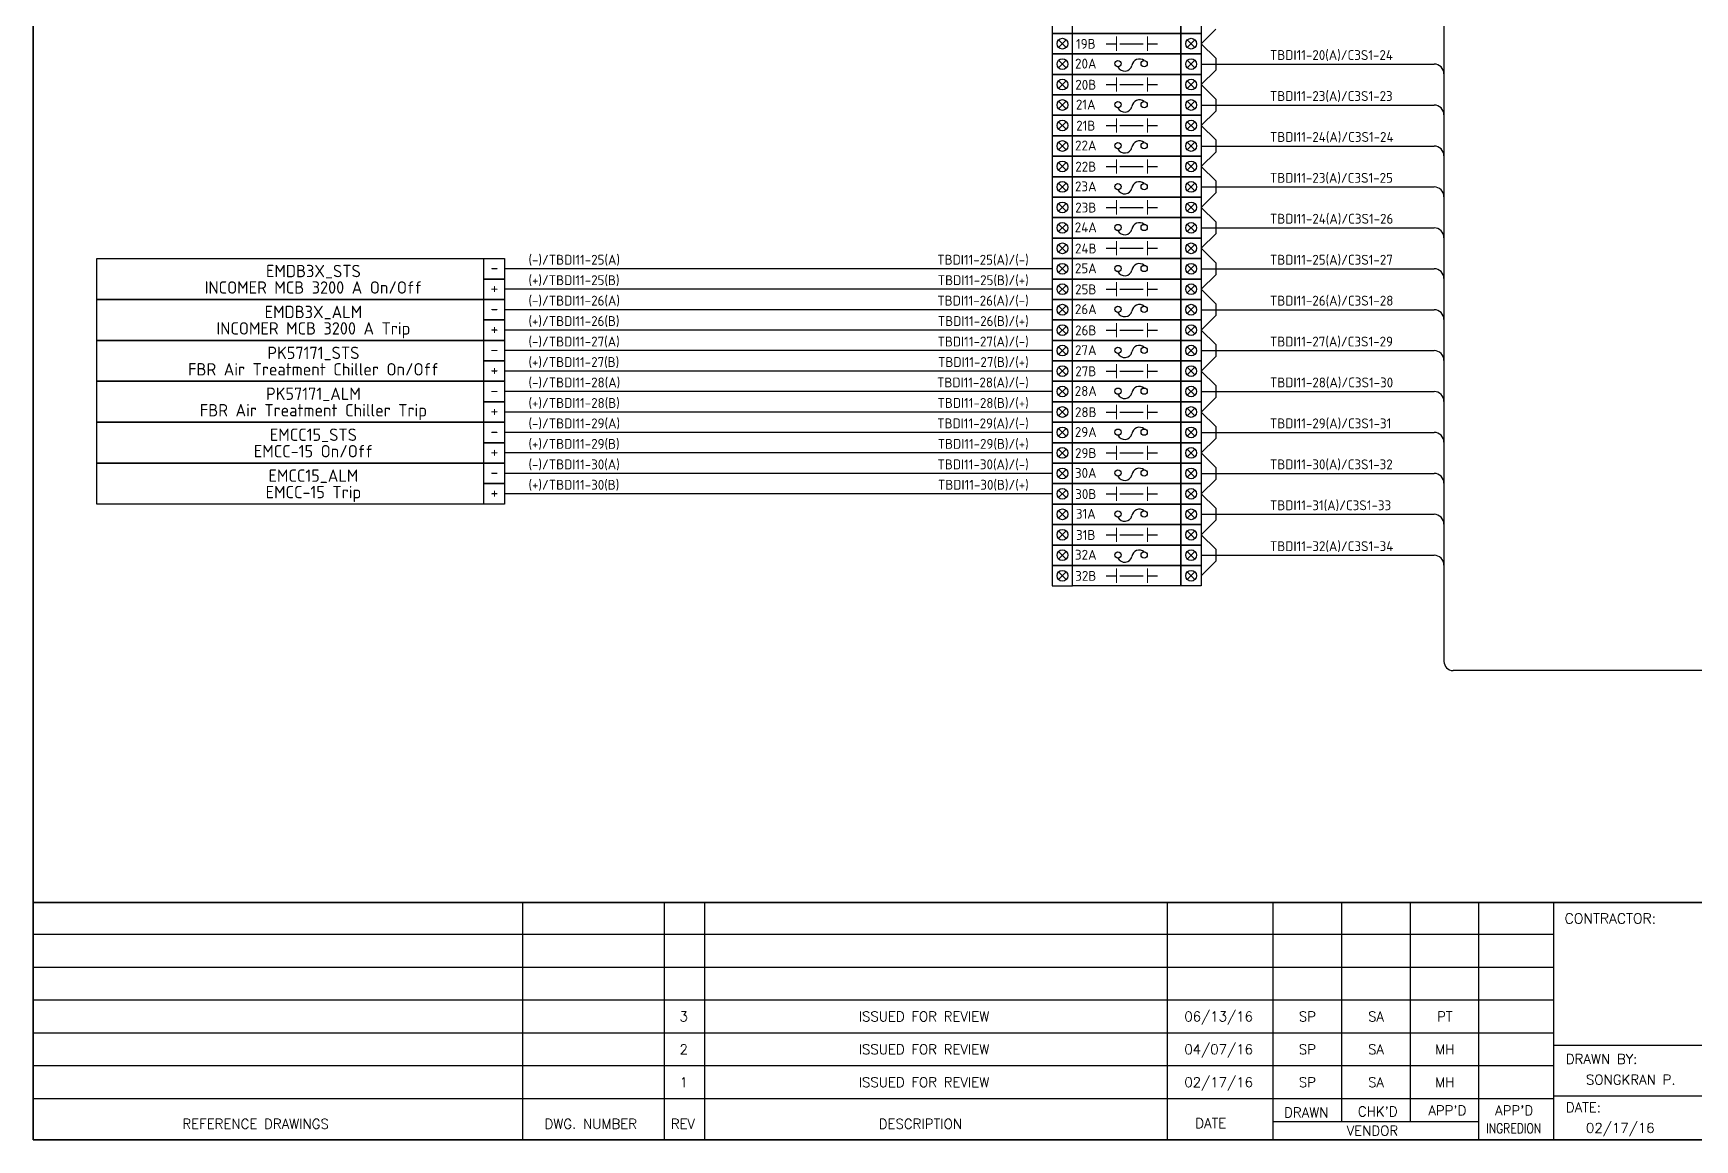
# Model space of a CAD drawing. Header units: inches. Extents: x 579627 to 667544, y 458630 to 507164.
# Drawn here: x 614871 to 616891, y 489908 to 491252 of the extents above; entities that cross this region are included whole.
import ezdxf
from ezdxf.enums import TextEntityAlignment as Align

# ---------------------------------------------------------------- set-up
doc = ezdxf.new("R2010")
doc.units = ezdxf.units.IN
doc.header["$MEASUREMENT"] = 0
for name, color, linetype in [('GT_1', 9, 'Continuous'), ('HELPPOINT', 7, 'Continuous'), ('MEMBER', 7, 'Continuous'), ('power', 7, 'Continuous')]:
    doc.layers.add(name, color=color, linetype=linetype)
doc.styles.add('HTX11', font='O8111901')
doc.styles.add('ISO3098B', font='ISO3098B.shx')
doc.styles.add('ROMANS', font='romans.shx', dxfattribs={"width": 0.85, "height": 25})

# ---------------------------------------------------------------- blocks, each defined once
blk = doc.blocks.new('TPA')
at = {"layer": 'GT_1', "color": 4, "flags": 128}
for points in [[(563383.4, 501946.4), (563383.4, 502273.8)], [(563578.8, 501946.4), (563578.8, 502273.8)], [(563634.6, 501946.4), (563634.6, 502273.8)], [(564274, 501946.4), (564274, 502273.8)], [(564419.8, 501946.4), (564419.8, 502273.8)], [(564514.7, 501971.1), (564514.7, 502273.8)], [(564609.7, 501971.2), (564609.7, 502273.8)], [(564704.3, 501946.4), (564704.3, 502273.8)], [(564807.7, 501946.4), (564807.7, 502273.8)], [(564807.7, 502229.7), (562706.8, 502229.7)], [(564807.7, 502184.4), (562706.8, 502184.4)], [(564807.7, 502139.1), (562706.8, 502139.1)], [(564807.7, 502093.7), (562706.8, 502093.7)], [(565702.1, 502076.3), (564807.7, 502076.3)], [(564807.7, 502048.3), (562706.8, 502048.3)], [(564807.6, 502003), (562706.8, 502003)], [(565702.1, 502006.4), (564807.7, 502006.4)], [(564704.3, 501971.1), (564419.8, 501971.1)]]:
    blk.add_lwpolyline(points, dxfattribs=at)
at = {"layer": 'HELPPOINT', "color": 4, "lineweight": 35}
for p, q in [((562706.8, 501946.4), (562706.8, 505019.3)), ((562706.8, 501946.4), (562706.8, 505019.3)), ((567131, 501946.4), (562706.8, 501946.4)), ((567131, 501946.4), (562706.8, 501946.4))]:
    blk.add_line(p, q, dxfattribs=at)
at = {"layer": 'MEMBER', "color": 4, "lineweight": 35}
blk.add_line((562706.8, 502273.8), (567131, 502273.8), dxfattribs=at)
blk.add_line((562706.8, 502273.8), (567131, 502273.8), dxfattribs=at)
at = {"style": 'HTX11'}
for tag, p in [('A', (566704.3, 502037.1)), ('B', (567038.2, 501963.3))]:
    blk.add_attdef(tag, text='', height=16.8, dxfattribs=at).set_placement(p, align=Align.MIDDLE_CENTER)
at = {"layer": 'MEMBER', "color": 4, "ltscale": 0.8, "style": 'ROMANS'}
for s, height, p in [('CONTRACTOR:', 14.035, (564822.6, 502244.9)), ('DRAWN BY:', 13.49, (564824.3, 502051.1)), ('SONGKRAN P.', 13.495, (564852.1, 502022.7)), ('DRAWN', 13.49, (564435, 501977.3)), ("CHK'D", 13.49, (564537, 501978.7)), ("APP'D", 13.49, (564634.3, 501980.1)), ("APP'D", 13.49, (564726.6, 501980.1)), ('DATE:', 13.49, (564824.3, 501984.5)), ('REFERENCE DRAWINGS', 13.495, (562912.9, 501961.6)), ('DWG. NUMBER', 13.495, (563413.2, 501961.6)), ('REV', 13.49, (563587.7, 501961.6)), ('DESCRIPTION', 13.495, (563875, 501961.6)), ('DATE', 13.49, (564312.3, 501962.5)), ('VENDOR', 13.49, (564521.5, 501952.2)), ('02/17/16', 13.49, (564852.1, 501956))]:
    blk.add_text(s, height=height, dxfattribs=at).set_placement(p)
for s, height, p in [('3', 13.5, (563605.6, 502116.6)), ('ISSUED FOR REVIEW', 13.495, (563937.5, 502116.6)), ('06/13/16', 13.49, (564344.6, 502116.6)), ('SP', 13.49, (564467.2, 502116.6)), ('SA', 13.49, (564562.1, 502116.6)), ('PT', 13.49, (564657, 502116.6)), ('2', 13.5, (563605.6, 502071.2)), ('ISSUED FOR REVIEW', 13.495, (563937.5, 502071.2)), ('04/07/16', 13.49, (564344.6, 502071.2)), ('SP', 13.49, (564467.2, 502071.2)), ('SA', 13.49, (564562.1, 502071.2)), ('MH', 13.49, (564657, 502071.2)), ('1', 13.5, (563605.6, 502025.8)), ('ISSUED FOR REVIEW', 13.495, (563937.5, 502025.8)), ('02/17/16', 13.49, (564344.6, 502025.8)), ('SP', 13.49, (564467.2, 502025.8)), ('SA', 13.49, (564562.1, 502025.8)), ('MH', 13.49, (564657, 502025.8))]:
    blk.add_text(s, height=height, dxfattribs=at).set_placement(p, align=Align.MIDDLE_CENTER)
at = {"layer": 'MEMBER', "color": 4, "ltscale": 0.8, "style": 'ROMANS', "width": 0.8}
blk.add_text('INGREDION', height=13.49, dxfattribs=at).set_placement((564714.3, 501955.4))

msp = doc.modelspace()

# ---------------------------------------------------------------- linework, layer by layer
at = {"color": 4}
for p, q in [((616586, 492147.2), (616586, 490488.8)), ((616291, 491214.5), (616574, 491214.5)), ((616291, 491164.8), (616574, 491164.8)), ((616291, 491115), (616574, 491115)), ((616291, 491065.3), (616574, 491065.3)), ((616291, 491015.6), (616574, 491015.6)), ((616109.7, 490965.9), (615443.6, 490965.9)), ((616291, 490965.9), (616574, 490965.9)), ((616109.7, 490916.1), (615443.6, 490916.1)), ((616291, 490916.1), (616574, 490916.1)), ((616109.7, 490866.4), (615443.6, 490866.4)), ((616291, 490866.4), (616574, 490866.4)), ((616109.7, 490816.7), (615443.6, 490816.7)), ((616291, 490816.7), (616574, 490816.7)), ((616109.7, 490767), (615443.6, 490767)), ((616291, 490767), (616574, 490767)), ((616109.7, 490717.2), (615443.6, 490717.2)), ((616291, 490717.2), (616574, 490717.2)), ((616291, 490667.5), (616574, 490667.5)), ((616291, 490617.8), (616574, 490617.8)), ((618532, 490477.7), (616597.1, 490477.7))]:
    msp.add_line(p, q, dxfattribs=at)
at = {"color": 1}
for p, q in [((616291, 491239.3), (616308.6, 491256.9)), ((616291, 491239.3), (616308.6, 491221.8)), ((616126.7, 491219.1), (616117.5, 491209.8)), ((616117.5, 491219.1), (616126.7, 491209.8)), ((616273.9, 491219.1), (616283.2, 491209.8)), ((616283.2, 491219.1), (616273.9, 491209.8)), ((616308.6, 491221.8), (616308.6, 491207.2)), ((616291, 491189.6), (616308.6, 491207.2)), ((616291, 491189.6), (616308.6, 491172)), ((616126.7, 491169.4), (616117.5, 491160.1)), ((616117.5, 491169.4), (616126.7, 491160.1)), ((616273.9, 491169.4), (616283.2, 491160.1)), ((616283.2, 491169.4), (616273.9, 491160.1)), ((616291, 491139.9), (616308.6, 491157.5)), ((616308.6, 491172), (616308.6, 491157.5)), ((616291, 491139.9), (616308.6, 491122.3)), ((616126.7, 491119.7), (616117.5, 491110.4)), ((616117.5, 491119.7), (616126.7, 491110.4)), ((616273.9, 491119.7), (616283.2, 491110.4)), ((616283.2, 491119.7), (616273.9, 491110.4)), ((616308.6, 491122.3), (616308.6, 491107.7)), ((616291, 491090.2), (616308.6, 491107.7)), ((616291, 491090.2), (616308.6, 491072.6)), ((616126.7, 491069.9), (616117.5, 491060.7)), ((616117.5, 491069.9), (616126.7, 491060.7)), ((616273.9, 491069.9), (616283.2, 491060.7)), ((616283.2, 491069.9), (616273.9, 491060.7)), ((616291, 491040.4), (616308.6, 491058)), ((616308.6, 491072.6), (616308.6, 491058)), ((616291, 491040.4), (616308.6, 491022.9)), ((616126.7, 491020.2), (616117.5, 491011)), ((616117.5, 491020.2), (616126.7, 491011)), ((616273.9, 491020.2), (616283.2, 491011)), ((616283.2, 491020.2), (616273.9, 491011)), ((616308.6, 491022.9), (616308.6, 491008.3)), ((616291, 490990.7), (616308.6, 491008.3)), ((616291, 490990.7), (616308.6, 490973.1)), ((616308.6, 490973.1), (616308.6, 490958.6)), ((616126.7, 490970.5), (616117.5, 490961.2)), ((616117.5, 490970.5), (616126.7, 490961.2)), ((616273.9, 490970.5), (616283.2, 490961.2)), ((616283.2, 490970.5), (616273.9, 490961.2)), ((616291, 490941), (616308.6, 490958.6)), ((616291, 490941), (616308.6, 490923.4)), ((616126.7, 490920.8), (616117.5, 490911.5)), ((616117.5, 490920.8), (616126.7, 490911.5)), ((616273.9, 490920.8), (616283.2, 490911.5)), ((616283.2, 490920.8), (616273.9, 490911.5)), ((616308.6, 490923.4), (616308.6, 490908.9)), ((616291, 490891.3), (616308.6, 490908.9)), ((616291, 490891.3), (616308.6, 490873.7)), ((616308.6, 490873.7), (616308.6, 490859.1)), ((616126.7, 490871), (616117.5, 490861.8)), ((616117.5, 490871), (616126.7, 490861.8)), ((616273.9, 490871), (616283.2, 490861.8)), ((616283.2, 490871), (616273.9, 490861.8)), ((616291, 490841.5), (616308.6, 490859.1)), ((616291, 490841.5), (616308.6, 490824)), ((616126.7, 490821.3), (616117.5, 490812.1)), ((616117.5, 490821.3), (616126.7, 490812.1)), ((616273.9, 490821.3), (616283.2, 490812.1)), ((616283.2, 490821.3), (616273.9, 490812.1)), ((616308.6, 490824), (616308.6, 490809.4)), ((616291, 490791.8), (616308.6, 490809.4)), ((616291, 490791.8), (616308.6, 490774.2)), ((616126.7, 490771.6), (616117.5, 490762.3)), ((616117.5, 490771.6), (616126.7, 490762.3)), ((616273.9, 490771.6), (616283.2, 490762.3)), ((616283.2, 490771.6), (616273.9, 490762.3)), ((616308.6, 490774.2), (616308.6, 490759.7)), ((616291, 490742.1), (616308.6, 490759.7)), ((616291, 490742.1), (616308.6, 490724.5)), ((616126.7, 490721.9), (616117.5, 490712.6)), ((616117.5, 490721.9), (616126.7, 490712.6)), ((616273.9, 490721.9), (616283.2, 490712.6)), ((616283.2, 490721.9), (616273.9, 490712.6)), ((616291, 490692.4), (616308.6, 490710)), ((616308.6, 490724.5), (616308.6, 490710)), ((616291, 490692.4), (616308.6, 490674.8)), ((616126.7, 490672.1), (616117.5, 490662.9)), ((616117.5, 490672.1), (616126.7, 490662.9)), ((616273.9, 490672.1), (616283.2, 490662.9)), ((616283.2, 490672.1), (616273.9, 490662.9)), ((616308.6, 490674.8), (616308.6, 490660.2)), ((616291, 490642.7), (616308.6, 490660.2)), ((616308.6, 490660.2), (616308.6, 490660.2)), ((616291, 490642.7), (616308.6, 490625.1)), ((616126.7, 490622.4), (616117.5, 490613.2)), ((616117.5, 490622.4), (616126.7, 490613.2)), ((616273.9, 490622.4), (616283.2, 490613.2)), ((616283.2, 490622.4), (616273.9, 490613.2)), ((616291, 490592.9), (616308.6, 490610.5)), ((616308.6, 490625.1), (616308.6, 490610.5)), ((616308.6, 490610.5), (616308.6, 490610.5))]:
    msp.add_line(p, q, dxfattribs=at)
at = {"color": 0}
for p, q in [((616126.7, 491244), (616117.5, 491234.7)), ((616117.5, 491244), (616126.7, 491234.7)), ((616175.3, 491239.3), (616187.8, 491239.3)), ((616191.8, 491239.3), (616220.3, 491239.3)), ((616225.4, 491239.3), (616237.9, 491239.3)), ((616273.9, 491244), (616283.2, 491234.7)), ((616283.2, 491244), (616273.9, 491234.7)), ((616126.7, 491194.2), (616117.5, 491185)), ((616117.5, 491194.2), (616126.7, 491185)), ((616175.3, 491189.6), (616187.8, 491189.6)), ((616191.8, 491189.6), (616220.3, 491189.6)), ((616225.4, 491189.6), (616237.9, 491189.6)), ((616273.9, 491194.2), (616283.2, 491185)), ((616283.2, 491194.2), (616273.9, 491185)), ((616126.7, 491144.5), (616117.5, 491135.3)), ((616117.5, 491144.5), (616126.7, 491135.3)), ((616175.3, 491139.9), (616187.8, 491139.9)), ((616191.8, 491139.9), (616220.3, 491139.9)), ((616225.4, 491139.9), (616237.9, 491139.9)), ((616273.9, 491144.5), (616283.2, 491135.3)), ((616283.2, 491144.5), (616273.9, 491135.3)), ((616126.7, 491094.8), (616117.5, 491085.5)), ((616117.5, 491094.8), (616126.7, 491085.5)), ((616273.9, 491094.8), (616283.2, 491085.5)), ((616283.2, 491094.8), (616273.9, 491085.5)), ((616175.3, 491090.2), (616187.8, 491090.2)), ((616191.8, 491090.2), (616220.3, 491090.2)), ((616225.4, 491090.2), (616237.9, 491090.2)), ((616126.7, 491045.1), (616117.5, 491035.8)), ((616117.5, 491045.1), (616126.7, 491035.8)), ((616175.3, 491040.4), (616187.8, 491040.4)), ((616191.8, 491040.4), (616220.3, 491040.4)), ((616225.4, 491040.4), (616237.9, 491040.4)), ((616273.9, 491045.1), (616283.2, 491035.8)), ((616283.2, 491045.1), (616273.9, 491035.8)), ((616126.7, 490995.3), (616117.5, 490986.1)), ((616117.5, 490995.3), (616126.7, 490986.1)), ((616273.9, 490995.3), (616283.2, 490986.1)), ((616283.2, 490995.3), (616273.9, 490986.1)), ((616175.3, 490990.7), (616187.8, 490990.7)), ((616191.8, 490990.7), (616220.3, 490990.7)), ((616225.4, 490990.7), (616237.9, 490990.7)), ((616109.7, 490941), (615443.6, 490941)), ((616126.7, 490945.6), (616117.5, 490936.4)), ((616117.5, 490945.6), (616126.7, 490936.4)), ((616175.3, 490941), (616187.8, 490941)), ((616191.8, 490941), (616220.3, 490941)), ((616225.4, 490941), (616237.9, 490941)), ((616273.9, 490945.6), (616283.2, 490936.4)), ((616283.2, 490945.6), (616273.9, 490936.4)), ((616126.7, 490895.9), (616117.5, 490886.6)), ((616117.5, 490895.9), (616126.7, 490886.6)), ((616273.9, 490895.9), (616283.2, 490886.6)), ((616283.2, 490895.9), (616273.9, 490886.6)), ((616109.7, 490891.3), (615443.6, 490891.3)), ((616175.3, 490891.3), (616187.8, 490891.3)), ((616191.8, 490891.3), (616220.3, 490891.3)), ((616225.4, 490891.3), (616237.9, 490891.3)), ((616109.7, 490841.5), (615443.6, 490841.5)), ((616126.7, 490846.2), (616117.5, 490836.9)), ((616117.5, 490846.2), (616126.7, 490836.9)), ((616175.3, 490841.5), (616187.8, 490841.5)), ((616191.8, 490841.5), (616220.3, 490841.5)), ((616225.4, 490841.5), (616237.9, 490841.5)), ((616273.9, 490846.2), (616283.2, 490836.9)), ((616283.2, 490846.2), (616273.9, 490836.9)), ((616109.7, 490791.8), (615443.6, 490791.8)), ((616126.7, 490796.5), (616117.5, 490787.2)), ((616117.5, 490796.5), (616126.7, 490787.2)), ((616175.3, 490791.8), (616187.8, 490791.8)), ((616191.8, 490791.8), (616220.3, 490791.8)), ((616225.4, 490791.8), (616237.9, 490791.8)), ((616273.9, 490796.5), (616283.2, 490787.2)), ((616283.2, 490796.5), (616273.9, 490787.2)), ((616109.7, 490742.1), (615443.6, 490742.1)), ((616126.7, 490746.7), (616117.5, 490737.5)), ((616117.5, 490746.7), (616126.7, 490737.5)), ((616175.3, 490742.1), (616187.8, 490742.1)), ((616191.8, 490742.1), (616220.3, 490742.1)), ((616225.4, 490742.1), (616237.9, 490742.1)), ((616273.9, 490746.7), (616283.2, 490737.5)), ((616283.2, 490746.7), (616273.9, 490737.5)), ((616109.7, 490692.4), (615443.6, 490692.4)), ((616126.7, 490697), (616117.5, 490687.8)), ((616117.5, 490697), (616126.7, 490687.8)), ((616175.3, 490692.4), (616187.8, 490692.4)), ((616191.8, 490692.4), (616220.3, 490692.4)), ((616225.4, 490692.4), (616237.9, 490692.4)), ((616273.9, 490697), (616283.2, 490687.8)), ((616283.2, 490697), (616273.9, 490687.8)), ((616126.7, 490647.3), (616117.5, 490638)), ((616117.5, 490647.3), (616126.7, 490638)), ((616175.3, 490642.7), (616187.8, 490642.7)), ((616191.8, 490642.7), (616220.3, 490642.7)), ((616225.4, 490642.7), (616237.9, 490642.7)), ((616273.9, 490647.3), (616283.2, 490638)), ((616283.2, 490647.3), (616273.9, 490638)), ((616126.7, 490597.6), (616117.5, 490588.3)), ((616117.5, 490597.6), (616126.7, 490588.3)), ((616175.3, 490592.9), (616187.8, 490592.9)), ((616191.8, 490592.9), (616220.3, 490592.9)), ((616225.4, 490592.9), (616237.9, 490592.9)), ((616273.9, 490597.6), (616283.2, 490588.3)), ((616283.2, 490597.6), (616273.9, 490588.3))]:
    msp.add_line(p, q, dxfattribs=at)
at = {"color": 0, "lineweight": 9}
for p, q in [((616187.8, 491230.8), (616187.8, 491247.9)), ((616225.4, 491230.8), (616225.4, 491247.9)), ((616187.8, 491181.1), (616187.8, 491198.1)), ((616225.4, 491181.1), (616225.4, 491198.1)), ((616187.8, 491131.4), (616187.8, 491148.4)), ((616225.4, 491131.4), (616225.4, 491148.4)), ((616187.8, 491081.6), (616187.8, 491098.7)), ((616225.4, 491081.6), (616225.4, 491098.7)), ((616187.8, 491031.9), (616187.8, 491049)), ((616225.4, 491031.9), (616225.4, 491049)), ((616187.8, 490982.2), (616187.8, 490999.3)), ((616225.4, 490982.2), (616225.4, 490999.3)), ((616187.8, 490932.5), (616187.8, 490949.5)), ((616225.4, 490932.5), (616225.4, 490949.5)), ((616187.8, 490882.7), (616187.8, 490899.8)), ((616225.4, 490882.7), (616225.4, 490899.8)), ((616187.8, 490833), (616187.8, 490850.1)), ((616225.4, 490833), (616225.4, 490850.1)), ((616187.8, 490783.3), (616187.8, 490800.4)), ((616225.4, 490783.3), (616225.4, 490800.4)), ((616187.8, 490733.6), (616187.8, 490750.6)), ((616225.4, 490733.6), (616225.4, 490750.6)), ((616187.8, 490683.8), (616187.8, 490700.9)), ((616225.4, 490683.8), (616225.4, 490700.9)), ((616187.8, 490634.1), (616187.8, 490651.2)), ((616225.4, 490634.1), (616225.4, 490651.2)), ((616187.8, 490584.4), (616187.8, 490601.5)), ((616225.4, 490584.4), (616225.4, 490601.5))]:
    msp.add_line(p, q, dxfattribs=at)
at = {"color": 0, "const_width": 0.3}
for points in [[(616109.7, 491276.6), (616291, 491276.6), (616291, 491226.9), (616109.7, 491226.9), (616109.7, 491276.6)], [(616109.7, 491226.9), (616291, 491226.9), (616291, 491177.2), (616109.7, 491177.2), (616109.7, 491226.9)], [(616109.7, 491177.2), (616291, 491177.2), (616291, 491127.5), (616109.7, 491127.5), (616109.7, 491177.2)], [(616109.7, 491127.5), (616291, 491127.5), (616291, 491077.7), (616109.7, 491077.7), (616109.7, 491127.5)], [(616109.7, 491077.7), (616291, 491077.7), (616291, 491028), (616109.7, 491028), (616109.7, 491077.7)], [(616109.7, 491028), (616291, 491028), (616291, 490978.3), (616109.7, 490978.3), (616109.7, 491028)], [(616109.7, 490978.3), (616291, 490978.3), (616291, 490928.6), (616109.7, 490928.6), (616109.7, 490978.3)], [(616109.7, 490928.6), (616291, 490928.6), (616291, 490878.8), (616109.7, 490878.8), (616109.7, 490928.6)], [(616109.7, 490878.8), (616291, 490878.8), (616291, 490829.1), (616109.7, 490829.1), (616109.7, 490878.8)], [(616109.7, 490829.1), (616291, 490829.1), (616291, 490779.4), (616109.7, 490779.4), (616109.7, 490829.1)], [(616109.7, 490779.4), (616291, 490779.4), (616291, 490729.7), (616109.7, 490729.7), (616109.7, 490779.4)], [(616109.7, 490729.7), (616291, 490729.7), (616291, 490679.9), (616109.7, 490679.9), (616109.7, 490729.7)], [(616109.7, 490679.9), (616291, 490679.9), (616291, 490630.2), (616109.7, 490630.2), (616109.7, 490679.9)], [(616109.7, 490630.2), (616291, 490630.2), (616291, 490580.5), (616109.7, 490580.5), (616109.7, 490630.2)]]:
    msp.add_lwpolyline(points, dxfattribs=at)
at = {"color": 1}
for points in [[(616134.5, 491276.6), (616109.7, 491276.6), (616109.7, 491251.8), (616134.5, 491251.8)], [(616134.5, 491276.6), (616266.1, 491276.6), (616266.1, 491251.8), (616134.5, 491251.8)], [(616266.1, 491276.6), (616291, 491276.6), (616291, 491251.8), (616266.1, 491251.8)], [(616134.5, 491226.9), (616109.7, 491226.9), (616109.7, 491202), (616134.5, 491202)], [(616134.5, 491226.9), (616266.1, 491226.9), (616266.1, 491202), (616134.5, 491202)], [(616266.1, 491226.9), (616291, 491226.9), (616291, 491202), (616266.1, 491202)], [(616134.5, 491177.2), (616109.7, 491177.2), (616109.7, 491152.3), (616134.5, 491152.3)], [(616134.5, 491177.2), (616266.1, 491177.2), (616266.1, 491152.3), (616134.5, 491152.3)], [(616266.1, 491177.2), (616291, 491177.2), (616291, 491152.3), (616266.1, 491152.3)], [(616134.5, 491127.5), (616109.7, 491127.5), (616109.7, 491102.6), (616134.5, 491102.6)], [(616134.5, 491127.5), (616266.1, 491127.5), (616266.1, 491102.6), (616134.5, 491102.6)], [(616266.1, 491127.5), (616291, 491127.5), (616291, 491102.6), (616266.1, 491102.6)], [(616134.5, 491077.7), (616109.7, 491077.7), (616109.7, 491052.9), (616134.5, 491052.9)], [(616134.5, 491077.7), (616266.1, 491077.7), (616266.1, 491052.9), (616134.5, 491052.9)], [(616266.1, 491077.7), (616291, 491077.7), (616291, 491052.9), (616266.1, 491052.9)], [(616134.5, 491028), (616109.7, 491028), (616109.7, 491003.2), (616134.5, 491003.2)], [(616134.5, 491028), (616266.1, 491028), (616266.1, 491003.2), (616134.5, 491003.2)], [(616266.1, 491028), (616291, 491028), (616291, 491003.2), (616266.1, 491003.2)], [(616134.5, 490978.3), (616109.7, 490978.3), (616109.7, 490953.4), (616134.5, 490953.4)], [(616134.5, 490978.3), (616266.1, 490978.3), (616266.1, 490953.4), (616134.5, 490953.4)], [(616266.1, 490978.3), (616291, 490978.3), (616291, 490953.4), (616266.1, 490953.4)], [(616134.5, 490928.6), (616109.7, 490928.6), (616109.7, 490903.7), (616134.5, 490903.7)], [(616134.5, 490928.6), (616266.1, 490928.6), (616266.1, 490903.7), (616134.5, 490903.7)], [(616266.1, 490928.6), (616291, 490928.6), (616291, 490903.7), (616266.1, 490903.7)], [(616134.5, 490878.8), (616109.7, 490878.8), (616109.7, 490854), (616134.5, 490854)], [(616134.5, 490878.8), (616266.1, 490878.8), (616266.1, 490854), (616134.5, 490854)], [(616266.1, 490878.8), (616291, 490878.8), (616291, 490854), (616266.1, 490854)], [(616134.5, 490829.1), (616109.7, 490829.1), (616109.7, 490804.3), (616134.5, 490804.3)], [(616134.5, 490829.1), (616266.1, 490829.1), (616266.1, 490804.3), (616134.5, 490804.3)], [(616266.1, 490829.1), (616291, 490829.1), (616291, 490804.3), (616266.1, 490804.3)], [(616134.5, 490779.4), (616109.7, 490779.4), (616109.7, 490754.5), (616134.5, 490754.5)], [(616134.5, 490779.4), (616266.1, 490779.4), (616266.1, 490754.5), (616134.5, 490754.5)], [(616266.1, 490779.4), (616291, 490779.4), (616291, 490754.5), (616266.1, 490754.5)], [(616134.5, 490729.7), (616109.7, 490729.7), (616109.7, 490704.8), (616134.5, 490704.8)], [(616134.5, 490729.7), (616266.1, 490729.7), (616266.1, 490704.8), (616134.5, 490704.8)], [(616266.1, 490729.7), (616291, 490729.7), (616291, 490704.8), (616266.1, 490704.8)], [(616134.5, 490679.9), (616109.7, 490679.9), (616109.7, 490655.1), (616134.5, 490655.1)], [(616134.5, 490679.9), (616266.1, 490679.9), (616266.1, 490655.1), (616134.5, 490655.1)], [(616266.1, 490679.9), (616291, 490679.9), (616291, 490655.1), (616266.1, 490655.1)], [(616134.5, 490630.2), (616109.7, 490630.2), (616109.7, 490605.4), (616134.5, 490605.4)], [(616134.5, 490630.2), (616266.1, 490630.2), (616266.1, 490605.4), (616134.5, 490605.4)], [(616266.1, 490630.2), (616291, 490630.2), (616291, 490605.4), (616266.1, 490605.4)]]:
    msp.add_lwpolyline(points, close=True, dxfattribs=at)
at = {"color": 0}
for points in [[(616134.5, 491251.8), (616109.7, 491251.8), (616109.7, 491226.9), (616134.5, 491226.9)], [(616134.5, 491251.8), (616266.1, 491251.8), (616266.1, 491226.9), (616134.5, 491226.9)], [(616266.1, 491251.8), (616291, 491251.8), (616291, 491226.9), (616266.1, 491226.9)], [(616134.5, 491202), (616109.7, 491202), (616109.7, 491177.2), (616134.5, 491177.2)], [(616134.5, 491202), (616266.1, 491202), (616266.1, 491177.2), (616134.5, 491177.2)], [(616266.1, 491202), (616291, 491202), (616291, 491177.2), (616266.1, 491177.2)], [(616134.5, 491152.3), (616109.7, 491152.3), (616109.7, 491127.5), (616134.5, 491127.5)], [(616134.5, 491152.3), (616266.1, 491152.3), (616266.1, 491127.5), (616134.5, 491127.5)], [(616266.1, 491152.3), (616291, 491152.3), (616291, 491127.5), (616266.1, 491127.5)], [(616134.5, 491102.6), (616109.7, 491102.6), (616109.7, 491077.7), (616134.5, 491077.7)], [(616134.5, 491102.6), (616266.1, 491102.6), (616266.1, 491077.7), (616134.5, 491077.7)], [(616266.1, 491102.6), (616291, 491102.6), (616291, 491077.7), (616266.1, 491077.7)], [(616134.5, 491052.9), (616109.7, 491052.9), (616109.7, 491028), (616134.5, 491028)], [(616134.5, 491052.9), (616266.1, 491052.9), (616266.1, 491028), (616134.5, 491028)], [(616266.1, 491052.9), (616291, 491052.9), (616291, 491028), (616266.1, 491028)], [(616134.5, 491003.2), (616109.7, 491003.2), (616109.7, 490978.3), (616134.5, 490978.3)], [(616134.5, 491003.2), (616266.1, 491003.2), (616266.1, 490978.3), (616134.5, 490978.3)], [(616266.1, 491003.2), (616291, 491003.2), (616291, 490978.3), (616266.1, 490978.3)], [(615418.8, 490978.3), (615443.6, 490978.3), (615443.6, 490953.4), (615418.8, 490953.4)], [(615418.8, 490953.4), (615443.6, 490953.4), (615443.6, 490928.6), (615418.8, 490928.6)], [(616134.5, 490953.4), (616109.7, 490953.4), (616109.7, 490928.6), (616134.5, 490928.6)], [(616134.5, 490953.4), (616266.1, 490953.4), (616266.1, 490928.6), (616134.5, 490928.6)], [(616266.1, 490953.4), (616291, 490953.4), (616291, 490928.6), (616266.1, 490928.6)], [(615418.8, 490928.6), (615443.6, 490928.6), (615443.6, 490903.7), (615418.8, 490903.7)], [(615418.8, 490903.7), (615443.6, 490903.7), (615443.6, 490878.8), (615418.8, 490878.8)], [(616134.5, 490903.7), (616109.7, 490903.7), (616109.7, 490878.8), (616134.5, 490878.8)], [(616134.5, 490903.7), (616266.1, 490903.7), (616266.1, 490878.8), (616134.5, 490878.8)], [(616266.1, 490903.7), (616291, 490903.7), (616291, 490878.8), (616266.1, 490878.8)], [(615418.8, 490878.8), (615443.6, 490878.8), (615443.6, 490854), (615418.8, 490854)], [(615418.8, 490854), (615443.6, 490854), (615443.6, 490829.1), (615418.8, 490829.1)], [(616134.5, 490854), (616109.7, 490854), (616109.7, 490829.1), (616134.5, 490829.1)], [(616134.5, 490854), (616266.1, 490854), (616266.1, 490829.1), (616134.5, 490829.1)], [(616266.1, 490854), (616291, 490854), (616291, 490829.1), (616266.1, 490829.1)], [(615418.8, 490829.1), (615443.6, 490829.1), (615443.6, 490804.3), (615418.8, 490804.3)], [(615418.8, 490804.3), (615443.6, 490804.3), (615443.6, 490779.4), (615418.8, 490779.4)], [(616134.5, 490804.3), (616109.7, 490804.3), (616109.7, 490779.4), (616134.5, 490779.4)], [(616134.5, 490804.3), (616266.1, 490804.3), (616266.1, 490779.4), (616134.5, 490779.4)], [(616266.1, 490804.3), (616291, 490804.3), (616291, 490779.4), (616266.1, 490779.4)], [(615418.8, 490779.4), (615443.6, 490779.4), (615443.6, 490754.5), (615418.8, 490754.5)], [(615418.8, 490754.5), (615443.6, 490754.5), (615443.6, 490729.7), (615418.8, 490729.7)], [(616134.5, 490754.5), (616109.7, 490754.5), (616109.7, 490729.7), (616134.5, 490729.7)], [(616134.5, 490754.5), (616266.1, 490754.5), (616266.1, 490729.7), (616134.5, 490729.7)], [(616266.1, 490754.5), (616291, 490754.5), (616291, 490729.7), (616266.1, 490729.7)], [(615418.8, 490729.7), (615443.6, 490729.7), (615443.6, 490704.8), (615418.8, 490704.8)], [(615418.8, 490704.8), (615443.6, 490704.8), (615443.6, 490679.9), (615418.8, 490679.9)], [(616134.5, 490704.8), (616109.7, 490704.8), (616109.7, 490679.9), (616134.5, 490679.9)], [(616134.5, 490704.8), (616266.1, 490704.8), (616266.1, 490679.9), (616134.5, 490679.9)], [(616266.1, 490704.8), (616291, 490704.8), (616291, 490679.9), (616266.1, 490679.9)], [(616134.5, 490655.1), (616109.7, 490655.1), (616109.7, 490630.2), (616134.5, 490630.2)], [(616134.5, 490655.1), (616266.1, 490655.1), (616266.1, 490630.2), (616134.5, 490630.2)], [(616266.1, 490655.1), (616291, 490655.1), (616291, 490630.2), (616266.1, 490630.2)], [(616134.5, 490605.4), (616109.7, 490605.4), (616109.7, 490580.5), (616134.5, 490580.5)], [(616134.5, 490605.4), (616266.1, 490605.4), (616266.1, 490580.5), (616134.5, 490580.5)], [(616266.1, 490605.4), (616291, 490605.4), (616291, 490580.5), (616266.1, 490580.5)]]:
    msp.add_lwpolyline(points, close=True, dxfattribs=at)
at = {"color": 2}
for points in [[(614948.3, 490978.3), (615443.6, 490978.3), (615443.6, 490928.6), (614948.3, 490928.6)], [(614948.3, 490928.6), (615443.6, 490928.6), (615443.6, 490878.8), (614948.3, 490878.8)], [(614948.3, 490878.8), (615443.6, 490878.8), (615443.6, 490829.1), (614948.3, 490829.1)], [(614948.3, 490829.1), (615443.6, 490829.1), (615443.6, 490779.4), (614948.3, 490779.4)], [(614948.3, 490779.4), (615443.6, 490779.4), (615443.6, 490729.7), (614948.3, 490729.7)], [(614948.3, 490729.7), (615443.6, 490729.7), (615443.6, 490679.9), (614948.3, 490679.9)]]:
    msp.add_lwpolyline(points, close=True, dxfattribs=at)
at = {"color": 0}
for centre in [(616122.1, 491239.3), (616278.6, 491239.3), (616122.1, 491189.6), (616278.6, 491189.6), (616122.1, 491139.9), (616278.6, 491139.9), (616122.1, 491090.2), (616278.6, 491090.2), (616122.1, 491040.4), (616278.6, 491040.4), (616122.1, 490990.7), (616278.6, 490990.7), (616122.1, 490941), (616278.6, 490941), (616122.1, 490891.3), (616278.6, 490891.3), (616122.1, 490841.5), (616278.6, 490841.5), (616122.1, 490791.8), (616278.6, 490791.8), (616122.1, 490742.1), (616278.6, 490742.1), (616122.1, 490692.4), (616278.6, 490692.4), (616122.1, 490642.7), (616278.6, 490642.7), (616122.1, 490592.9), (616278.6, 490592.9)]:
    msp.add_circle(centre, 6.54, dxfattribs=at)
at = {"color": 1}
for centre in [(616122.1, 491214.5), (616278.6, 491214.5), (616122.1, 491164.8), (616278.6, 491164.8), (616122.1, 491115), (616278.6, 491115), (616122.1, 491065.3), (616278.6, 491065.3), (616122.1, 491015.6), (616278.6, 491015.6), (616122.1, 490965.9), (616278.6, 490965.9), (616122.1, 490916.1), (616278.6, 490916.1), (616122.1, 490866.4), (616278.6, 490866.4), (616122.1, 490816.7), (616278.6, 490816.7), (616122.1, 490767), (616278.6, 490767), (616122.1, 490717.2), (616278.6, 490717.2), (616122.1, 490667.5), (616278.6, 490667.5), (616122.1, 490617.8), (616278.6, 490617.8)]:
    msp.add_circle(centre, 6.54, dxfattribs=at)
at = {"color": 4}
for centre, radius, start, end in [((616574, 491202.5), 12, 0, 90), ((616574, 491152.8), 12, 0, 90), ((616574, 491103), 12, 0, 90), ((616574, 491053.3), 12, 0, 90), ((616574, 491003.6), 12, 0, 90), ((616574, 490953.9), 12, 0, 90), ((616574, 490904.1), 12, 0, 90), ((616574, 490854.4), 12, 0, 90), ((616574, 490804.7), 12, 0, 90), ((616574, 490755), 12, 0, 90), ((616574, 490705.2), 12, 0, 90), ((616574, 490655.5), 12, 0, 90), ((616574, 490605.8), 12, 0, 90), ((616597.1, 490488.8), 11.1, 180.0002, 270), ((616597.1, 490488.8), 11.1, 180, 270)]:
    msp.add_arc(centre, radius, start, end, dxfattribs=at)
at = {"layer": 'power', "color": 1}
for centre in [(616189.6, 491214.9), (616221.5, 491214.9), (616189.6, 491165.1), (616221.5, 491165.1), (616189.6, 491115.4), (616221.5, 491115.4), (616189.6, 491065.7), (616221.5, 491065.7), (616189.6, 491016), (616221.5, 491016), (616189.6, 490966.2), (616221.5, 490966.2), (616189.6, 490916.5), (616221.5, 490916.5), (616189.6, 490866.8), (616221.5, 490866.8), (616189.6, 490817.1), (616221.5, 490817.1), (616189.6, 490767.3), (616221.5, 490767.3), (616189.6, 490717.6), (616221.5, 490717.6), (616189.6, 490667.9), (616221.5, 490667.9), (616189.6, 490618.2), (616221.5, 490618.2)]:
    msp.add_circle(centre, 3.81, dxfattribs=at)
for centre, radius, start, end in [((616215.7, 491211.5), 9.24, 51.1309, 171.3254), ((616197.8, 491215.1), 9.07, 206.1634, 346.0383), ((616197.8, 491165.3), 9.07, 206.1634, 346.0383), ((616215.7, 491161.8), 9.24, 51.1309, 171.3254), ((616215.7, 491112), 9.24, 51.1309, 171.3254), ((616197.8, 491115.6), 9.07, 206.1634, 346.0383), ((616197.8, 491065.9), 9.07, 206.1634, 346.0383), ((616215.7, 491062.3), 9.24, 51.1309, 171.3254), ((616197.8, 491016.2), 9.07, 206.1634, 346.0383), ((616215.7, 491012.6), 9.24, 51.1309, 171.3254), ((616197.8, 490966.4), 9.07, 206.1634, 346.0383), ((616215.7, 490962.9), 9.24, 51.1309, 171.3254), ((616197.8, 490916.7), 9.07, 206.1634, 346.0383), ((616215.7, 490913.1), 9.24, 51.1309, 171.3254), ((616215.7, 490863.4), 9.24, 51.1309, 171.3254), ((616197.8, 490867), 9.07, 206.1634, 346.0383), ((616197.8, 490817.3), 9.07, 206.1634, 346.0383), ((616215.7, 490813.7), 9.24, 51.1309, 171.3254), ((616215.7, 490764), 9.24, 51.1309, 171.3254), ((616197.8, 490767.5), 9.07, 206.1634, 346.0383), ((616197.8, 490717.8), 9.07, 206.1634, 346.0383), ((616215.7, 490714.2), 9.24, 51.1309, 171.3254), ((616215.7, 490664.5), 9.24, 51.1309, 171.3254), ((616197.8, 490668.1), 9.07, 206.1634, 346.0383), ((616197.8, 490618.4), 9.07, 206.1634, 346.0383), ((616215.7, 490614.8), 9.24, 51.1309, 171.3254)]:
    msp.add_arc(centre, radius, start, end, dxfattribs=at)

# ---------------------------------------------------------------- block references
at = {"xscale": 0.8800000000046566, "yscale": 0.8800000000046566, "zscale": 0.8800000000000001}
msp.add_blockref('TPA', (119688.8, 48194.8), dxfattribs=at)

# ---------------------------------------------------------------- texts
at = {"color": 4, "style": 'ISO3098B'}
for s, p in [('TBDI11-20(A)/C3S1-24', (616374.4, 491219.5)), ('TBDI11-23(A)/C3S1-23', (616374.4, 491169.7)), ('TBDI11-24(A)/C3S1-24', (616374.4, 491120)), ('TBDI11-23(A)/C3S1-25', (616374.4, 491070.3)), ('TBDI11-24(A)/C3S1-26', (616374.4, 491020.6)), ('(-)/TBDI11-25(A)', (615473, 490970.8)), ('TBDI11-25(A)/C3S1-27', (616374.4, 490970.8)), ('(-)/TBDI11-26(A)', (615473, 490921.1)), ('TBDI11-26(A)/C3S1-28', (616374.4, 490921.1)), ('(-)/TBDI11-27(A)', (615473, 490871.4)), ('TBDI11-27(A)/C3S1-29', (616374.4, 490871.4)), ('(-)/TBDI11-28(A)', (615473, 490821.7)), ('TBDI11-28(A)/C3S1-30', (616374.4, 490821.7)), ('(-)/TBDI11-29(A)', (615473, 490772)), ('TBDI11-29(A)/C3S1-31', (616374.4, 490772)), ('(-)/TBDI11-30(A)', (615473, 490722.2)), ('TBDI11-30(A)/C3S1-32', (616374.4, 490722.2)), ('TBDI11-31(A)/C3S1-33', (616374.4, 490672.5)), ('TBDI11-32(A)/C3S1-34', (616374.4, 490622.8))]:
    msp.add_text(s, height=12, dxfattribs=at).set_placement(p)
for s, p in [('TBDI11-25(A)/(-)', (616081.1, 490970.8)), ('TBDI11-26(A)/(-)', (616081.1, 490921.1)), ('TBDI11-27(A)/(-)', (616081.1, 490871.4)), ('TBDI11-28(A)/(-)', (616081.1, 490821.7)), ('TBDI11-29(A)/(-)', (616081.1, 490772)), ('TBDI11-30(A)/(-)', (616081.1, 490722.2))]:
    msp.add_text(s, height=12, dxfattribs=at).set_placement(p, align=Align.RIGHT)
for s, p in [('EMDB3X_STS ', (615216, 490963.1)), ('INCOMER MCB 3200 A On/Off ', (615216, 490943.1)), ('EMDB3X_ALM ', (615216, 490913.4)), ('INCOMER MCB 3200 A Trip ', (615216, 490893.4)), ('FBR Air Treatment Chiller On/Off ', (615216, 490843.7)), ('PK57171_STS ', (615216, 490863.7)), ('PK57171_ALM ', (615216, 490814)), ('FBR Air Treatment Chiller Trip ', (615216, 490794)), ('EMCC15_STS ', (615216, 490764.2)), ('EMCC-15 On/Off ', (615216, 490744.2)), ('EMCC15_ALM ', (615216, 490714.5)), ('EMCC-15 Trip ', (615216, 490694.5))]:
    msp.add_text(s, height=15, dxfattribs=at).set_placement(p, align=Align.MIDDLE_CENTER)
at = {"color": 0, "style": 'ISO3098B'}
for s, p in [('(+)/TBDI11-25(B)', (615473, 490946)), ('(+)/TBDI11-26(B)', (615473, 490896.3)), ('(+)/TBDI11-27(B)', (615473, 490846.5)), ('(+)/TBDI11-28(B)', (615473, 490796.8)), ('(+)/TBDI11-29(B)', (615473, 490747.1)), ('(+)/TBDI11-30(B)', (615473, 490697.4))]:
    msp.add_text(s, height=12, dxfattribs=at).set_placement(p)
for s, p in [('TBDI11-25(B)/(+)', (616081.1, 490946)), ('TBDI11-26(B)/(+)', (616081.1, 490896.3)), ('TBDI11-27(B)/(+)', (616081.1, 490846.5)), ('TBDI11-28(B)/(+)', (616081.1, 490796.8)), ('TBDI11-29(B)/(+)', (616081.1, 490747.1)), ('TBDI11-30(B)/(+)', (616081.1, 490697.4))]:
    msp.add_text(s, height=12, dxfattribs=at).set_placement(p, align=Align.RIGHT)
at = {"layer": 'power', "color": 0, "style": 'ISO3098B'}
for s, height, p in [('19B', 12.02, (616150.5, 491239.1)), ('20A', 12.02, (616150.5, 491215.1)), ('20B', 12.02, (616150.5, 491189.4)), ('21A', 12.02, (616150.5, 491165.3)), ('21B', 12.02, (616150.5, 491139.7)), ('22A', 12.02, (616150.5, 491115.6)), ('22B', 12.02, (616150.5, 491089.9)), ('23A', 12.02, (616150.5, 491065.9)), ('23B', 12.02, (616150.5, 491040.2)), ('24A', 12.02, (616150.5, 491016.2)), ('24B', 12.02, (616150.5, 490990.5)), ('25A', 12.02, (616150.5, 490966.4)), ('-', 15, (615431.5, 490967.5)), ('+', 15, (615431.5, 490942.7)), ('25B', 12.02, (616150.5, 490940.8)), ('-', 15, (615431.5, 490917.8)), ('26A', 12.02, (616150.5, 490916.7)), ('+', 15, (615431.5, 490893)), ('26B', 12.02, (616150.5, 490891)), ('27A', 12.02, (616150.5, 490867)), ('-', 15, (615431.5, 490868.1)), ('+', 15, (615431.5, 490843.3)), ('27B', 12.02, (616150.5, 490841.3)), ('-', 15, (615431.5, 490818.3)), ('28A', 12.02, (616150.5, 490817.3)), ('+', 15, (615431.5, 490793.5)), ('28B', 12.02, (616150.5, 490791.6)), ('29A', 12.02, (616150.5, 490767.5)), ('-', 15, (615431.5, 490768.6)), ('+', 15, (615431.5, 490743.8)), ('29B', 12.02, (616150.5, 490741.9)), ('-', 15, (615431.5, 490718.9)), ('30A', 12.02, (616150.5, 490717.8)), ('+', 15, (615431.5, 490694.1)), ('30B', 12.02, (616150.5, 490692.1)), ('31A', 12.02, (616150.5, 490668.1)), ('31B', 12.02, (616150.5, 490642.4)), ('32A', 12.02, (616150.5, 490618.4)), ('32B', 12.02, (616150.5, 490592.7))]:
    msp.add_text(s, height=height, dxfattribs=at).set_placement(p, align=Align.MIDDLE_CENTER)

doc.saveas('drawing.dxf')
